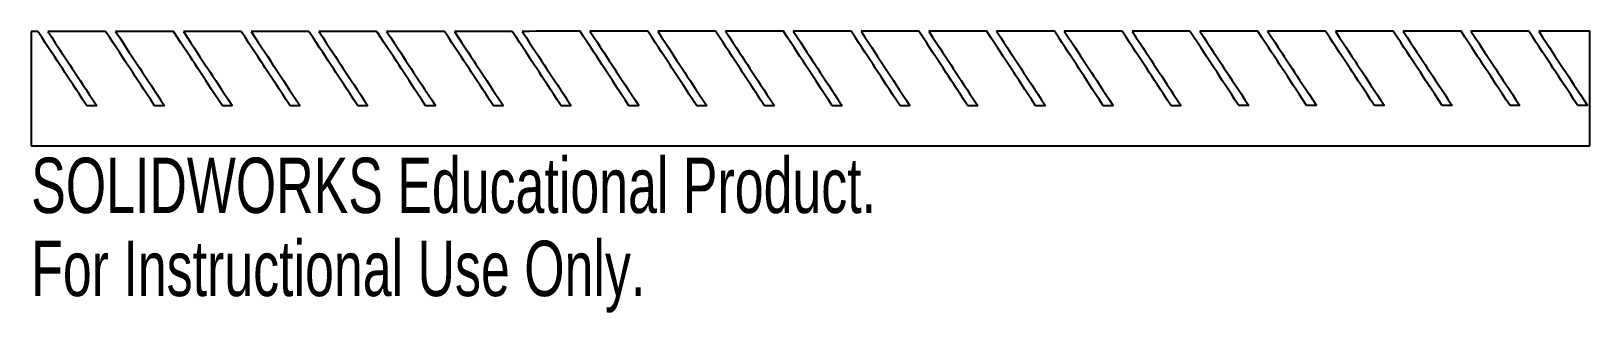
# Model space of a CAD drawing. Header units: millimetres. Extents: x -136 to 0, y -18 to 7.
import ezdxf

# ---------------------------------------------------------------- set-up
doc = ezdxf.new("R2010")
doc.units = ezdxf.units.MM
doc.styles.add('SLDTEXTSTYLE0', font='TXT', dxfattribs={"width": 0.7})

msp = doc.modelspace()

# ---------------------------------------------------------------- linework, layer by layer
at = {"color": 7, "linetype": 'Continuous', "lineweight": 25}
for points in [[(-135.35, 6.48), (-135.54, 6.48), (-135.74, 6.48), (-135.93, 6.48)], [(-135.93, 6.48), (-135.93, 5.09), (-135.93, -3.19), (-135.93, -3.52)], [(-131.08, -0.02), (-132.97, 2.87), (-133.45, 3.59), (-135.35, 6.48)], [(-129.44, 6.48), (-131.12, 6.48), (-132.8, 6.48), (-134.48, 6.48)], [(-134.48, 6.48), (-132.59, 3.58), (-132.11, 2.87), (-130.21, -0.02)], [(-125.17, -0.02), (-127.06, 2.87), (-127.54, 3.59), (-129.44, 6.48)], [(-123.53, 6.48), (-125.21, 6.48), (-126.89, 6.48), (-128.57, 6.48)], [(-128.57, 6.48), (-126.68, 3.58), (-126.2, 2.87), (-124.3, -0.02)], [(-119.26, -0.02), (-121.15, 2.87), (-121.63, 3.59), (-123.53, 6.48)], [(-117.62, 6.48), (-119.3, 6.48), (-120.98, 6.48), (-122.66, 6.48)], [(-122.66, 6.48), (-120.77, 3.58), (-120.29, 2.87), (-118.39, -0.02)], [(-113.35, -0.02), (-115.24, 2.88), (-115.72, 3.59), (-117.62, 6.48)], [(-111.71, 6.48), (-113.39, 6.48), (-115.07, 6.48), (-116.75, 6.48)], [(-116.75, 6.48), (-114.86, 3.59), (-114.38, 2.87), (-112.48, -0.02)], [(-107.44, -0.02), (-109.33, 2.88), (-109.81, 3.59), (-111.71, 6.48)], [(-105.8, 6.48), (-107.48, 6.48), (-109.16, 6.48), (-110.84, 6.48)], [(-110.84, 6.48), (-108.95, 3.59), (-108.47, 2.87), (-106.57, -0.02)], [(-101.53, -0.02), (-103.41, 2.88), (-103.9, 3.59), (-105.8, 6.48)], [(-99.89, 6.48), (-101.57, 6.48), (-103.25, 6.48), (-104.93, 6.48)], [(-104.93, 6.48), (-103.04, 3.59), (-102.56, 2.87), (-100.66, -0.02)], [(-95.62, -0.02), (-97.5, 2.88), (-97.99, 3.59), (-99.89, 6.48)], [(-93.97, 6.48), (-95.66, 6.48), (-97.34, 6.48), (-99.02, 6.48)], [(-99.02, 6.48), (-97.13, 3.59), (-96.65, 2.88), (-94.75, -0.02)], [(-89.71, -0.01), (-91.59, 2.88), (-92.08, 3.59), (-93.97, 6.48)], [(-88.06, 6.49), (-89.75, 6.49), (-91.43, 6.49), (-93.11, 6.48)], [(-93.11, 6.48), (-91.22, 3.59), (-90.74, 2.88), (-88.84, -0.01)], [(-83.8, -0.01), (-85.68, 2.88), (-86.17, 3.59), (-88.06, 6.49)], [(-82.15, 6.49), (-83.84, 6.49), (-85.52, 6.49), (-87.2, 6.49)], [(-87.2, 6.49), (-85.31, 3.59), (-84.83, 2.88), (-82.93, -0.01)], [(-77.89, -0.01), (-79.77, 2.88), (-80.26, 3.6), (-82.15, 6.49)], [(-76.24, 6.49), (-77.93, 6.49), (-79.61, 6.49), (-81.29, 6.49)], [(-81.29, 6.49), (-79.4, 3.59), (-78.92, 2.88), (-77.02, -0.01)], [(-71.98, -0.01), (-73.86, 2.88), (-74.35, 3.6), (-76.24, 6.49)], [(-70.33, 6.49), (-72.02, 6.49), (-73.7, 6.49), (-75.38, 6.49)], [(-75.38, 6.49), (-73.49, 3.59), (-73.01, 2.88), (-71.11, -0.01)], [(-66.07, -0.01), (-67.95, 2.88), (-68.44, 3.6), (-70.33, 6.49)], [(-64.42, 6.49), (-66.11, 6.49), (-67.79, 6.49), (-69.47, 6.49)], [(-69.47, 6.49), (-67.58, 3.59), (-67.09, 2.88), (-65.2, -0.01)], [(-60.16, -0.01), (-62.04, 2.89), (-62.53, 3.6), (-64.42, 6.49)], [(-58.51, 6.49), (-60.2, 6.49), (-61.88, 6.49), (-63.56, 6.49)], [(-63.56, 6.49), (-61.67, 3.6), (-61.18, 2.88), (-59.29, -0.01)], [(-54.25, -0.01), (-56.13, 2.89), (-56.62, 3.6), (-58.51, 6.49)], [(-52.6, 6.49), (-54.29, 6.49), (-55.97, 6.49), (-57.65, 6.49)], [(-57.65, 6.49), (-55.76, 3.6), (-55.27, 2.88), (-53.38, -0.01)], [(-48.34, -0.01), (-50.22, 2.89), (-50.71, 3.6), (-52.6, 6.49)], [(-46.69, 6.49), (-48.38, 6.49), (-50.06, 6.49), (-51.74, 6.49)], [(-51.74, 6.49), (-49.85, 3.6), (-49.36, 2.88), (-47.47, -0.01)], [(-42.43, -0.01), (-44.31, 2.89), (-44.8, 3.6), (-46.69, 6.49)], [(-40.78, 6.49), (-42.47, 6.49), (-44.15, 6.49), (-45.83, 6.49)], [(-45.83, 6.49), (-43.94, 3.6), (-43.45, 2.89), (-41.56, -0.01)], [(-36.52, -0.01), (-38.4, 2.89), (-38.89, 3.6), (-40.78, 6.49)], [(-34.87, 6.49), (-36.56, 6.49), (-38.24, 6.49), (-39.92, 6.49)], [(-39.92, 6.49), (-38.03, 3.6), (-37.54, 2.89), (-35.65, -0.01)], [(-30.61, 0), (-32.49, 2.89), (-32.98, 3.6), (-34.87, 6.49)], [(-28.96, 6.5), (-30.65, 6.5), (-32.33, 6.5), (-34.01, 6.5)], [(-34.01, 6.5), (-32.12, 3.6), (-31.63, 2.89), (-29.74, 0)], [(-24.7, 0), (-26.58, 2.89), (-27.07, 3.6), (-28.96, 6.5)], [(-23.05, 6.5), (-24.73, 6.5), (-26.42, 6.5), (-28.1, 6.5)], [(-28.1, 6.5), (-26.21, 3.6), (-25.72, 2.89), (-23.83, 0)], [(-18.78, 0), (-20.67, 2.89), (-21.16, 3.61), (-23.05, 6.5)], [(-17.14, 6.5), (-18.82, 6.5), (-20.51, 6.5), (-22.19, 6.5)], [(-22.19, 6.5), (-20.3, 3.6), (-19.81, 2.89), (-17.92, 0)], [(-12.87, 0), (-14.76, 2.89), (-15.25, 3.61), (-17.14, 6.5)], [(-11.23, 6.5), (-12.91, 6.5), (-14.6, 6.5), (-16.28, 6.5)], [(-16.28, 6.5), (-14.39, 3.6), (-13.9, 2.89), (-12.01, 0)], [(-6.96, 0), (-8.85, 2.89), (-9.34, 3.61), (-11.23, 6.5)], [(-5.32, 6.5), (-7, 6.5), (-8.69, 6.5), (-10.37, 6.5)], [(-10.37, 6.5), (-8.48, 3.6), (-7.99, 2.89), (-6.1, 0)], [(-1.05, 0), (-2.94, 2.89), (-3.43, 3.61), (-5.32, 6.5)], [(-4.46, 6.5), (-2.57, 3.61), (-2.08, 2.89), (-0.19, 0)], [(0, 6.5), (-1.49, 6.5), (-2.97, 6.5), (-4.46, 6.5)], [(0, -3.5), (0, 0.72), (0, 2.48), (0, 6.5)], [(-130.21, -0.02), (-130.5, -0.02), (-130.79, -0.02), (-131.08, -0.02)], [(-124.3, -0.02), (-124.59, -0.02), (-124.88, -0.02), (-125.17, -0.02)], [(-118.39, -0.02), (-118.68, -0.02), (-118.97, -0.02), (-119.26, -0.02)], [(-112.48, -0.02), (-112.77, -0.02), (-113.06, -0.02), (-113.35, -0.02)], [(-106.57, -0.02), (-106.86, -0.02), (-107.15, -0.02), (-107.44, -0.02)], [(-100.66, -0.02), (-100.95, -0.02), (-101.24, -0.02), (-101.53, -0.02)], [(-94.75, -0.02), (-95.04, -0.02), (-95.33, -0.02), (-95.62, -0.02)], [(-88.84, -0.01), (-89.13, -0.01), (-89.42, -0.01), (-89.71, -0.01)], [(-82.93, -0.01), (-83.22, -0.01), (-83.51, -0.01), (-83.8, -0.01)], [(-77.02, -0.01), (-77.31, -0.01), (-77.6, -0.01), (-77.89, -0.01)], [(-71.11, -0.01), (-71.4, -0.01), (-71.69, -0.01), (-71.98, -0.01)], [(-65.2, -0.01), (-65.49, -0.01), (-65.78, -0.01), (-66.07, -0.01)], [(-59.29, -0.01), (-59.58, -0.01), (-59.87, -0.01), (-60.16, -0.01)], [(-53.38, -0.01), (-53.67, -0.01), (-53.96, -0.01), (-54.25, -0.01)], [(-47.47, -0.01), (-47.76, -0.01), (-48.05, -0.01), (-48.34, -0.01)], [(-41.56, -0.01), (-41.85, -0.01), (-42.14, -0.01), (-42.43, -0.01)], [(-35.65, -0.01), (-35.94, -0.01), (-36.23, -0.01), (-36.52, -0.01)], [(-29.74, 0), (-30.03, 0), (-30.32, 0), (-30.61, 0)], [(-23.83, 0), (-24.12, 0), (-24.41, 0), (-24.7, 0)], [(-17.92, 0), (-18.21, 0), (-18.5, 0), (-18.78, 0)], [(-12.01, 0), (-12.3, 0), (-12.59, 0), (-12.87, 0)], [(-6.1, 0), (-6.39, 0), (-6.68, 0), (-6.96, 0)], [(-0.19, 0), (-0.48, 0), (-0.77, 0), (-1.05, 0)]]:
    msp.add_open_spline(points, degree=3, dxfattribs=at)
msp.add_open_spline([(-135.93, -3.52), (-130.27, -3.52), (-121.77, -3.52), (-113.27, -3.52), (-107.61, -3.52), (-106.86, -3.52), (-92.13, -3.52), (-85.18, -3.51), (-84.84, -3.51), (-80.28, -3.51), (-70.67, -3.51), (-69.45, -3.51), (-64.99, -3.51), (-59.77, -3.51), (-48.59, -3.51), (-44.77, -3.51), (-38.79, -3.51), (-38.17, -3.51), (-29.79, -3.5), (-24.53, -3.5), (-20.79, -3.5), (-18.64, -3.5), (-19.74, -3.5), (-5.98, -3.5), (-0.32, -3.5), (0, -3.5)], degree=3, knots=[0, 0, 0, 0, 0.125, 0.1875, 0.1875, 0.25, 0.25, 0.375, 0.375, 0.4375, 0.4375, 0.5, 0.5, 0.625, 0.625, 0.6875, 0.6875, 0.75, 0.75, 0.8125, 0.84375, 0.84375, 0.875, 0.875, 1, 1, 1, 1], dxfattribs=at)

# ---------------------------------------------------------------- texts
at = {"color": 7, "linetype": 'Continuous', "char_height": 4.8336, "attachment_point": 1, "style": 'SLDTEXTSTYLE0'}
for s, insert in [('SOLIDWORKS Educational Product.', (-135.93, -4.54)), ('For Instructional Use Only.', (-135.93, -11.79))]:
    msp.add_mtext(s, dxfattribs=dict(at, insert=insert))

doc.saveas('drawing.dxf')
